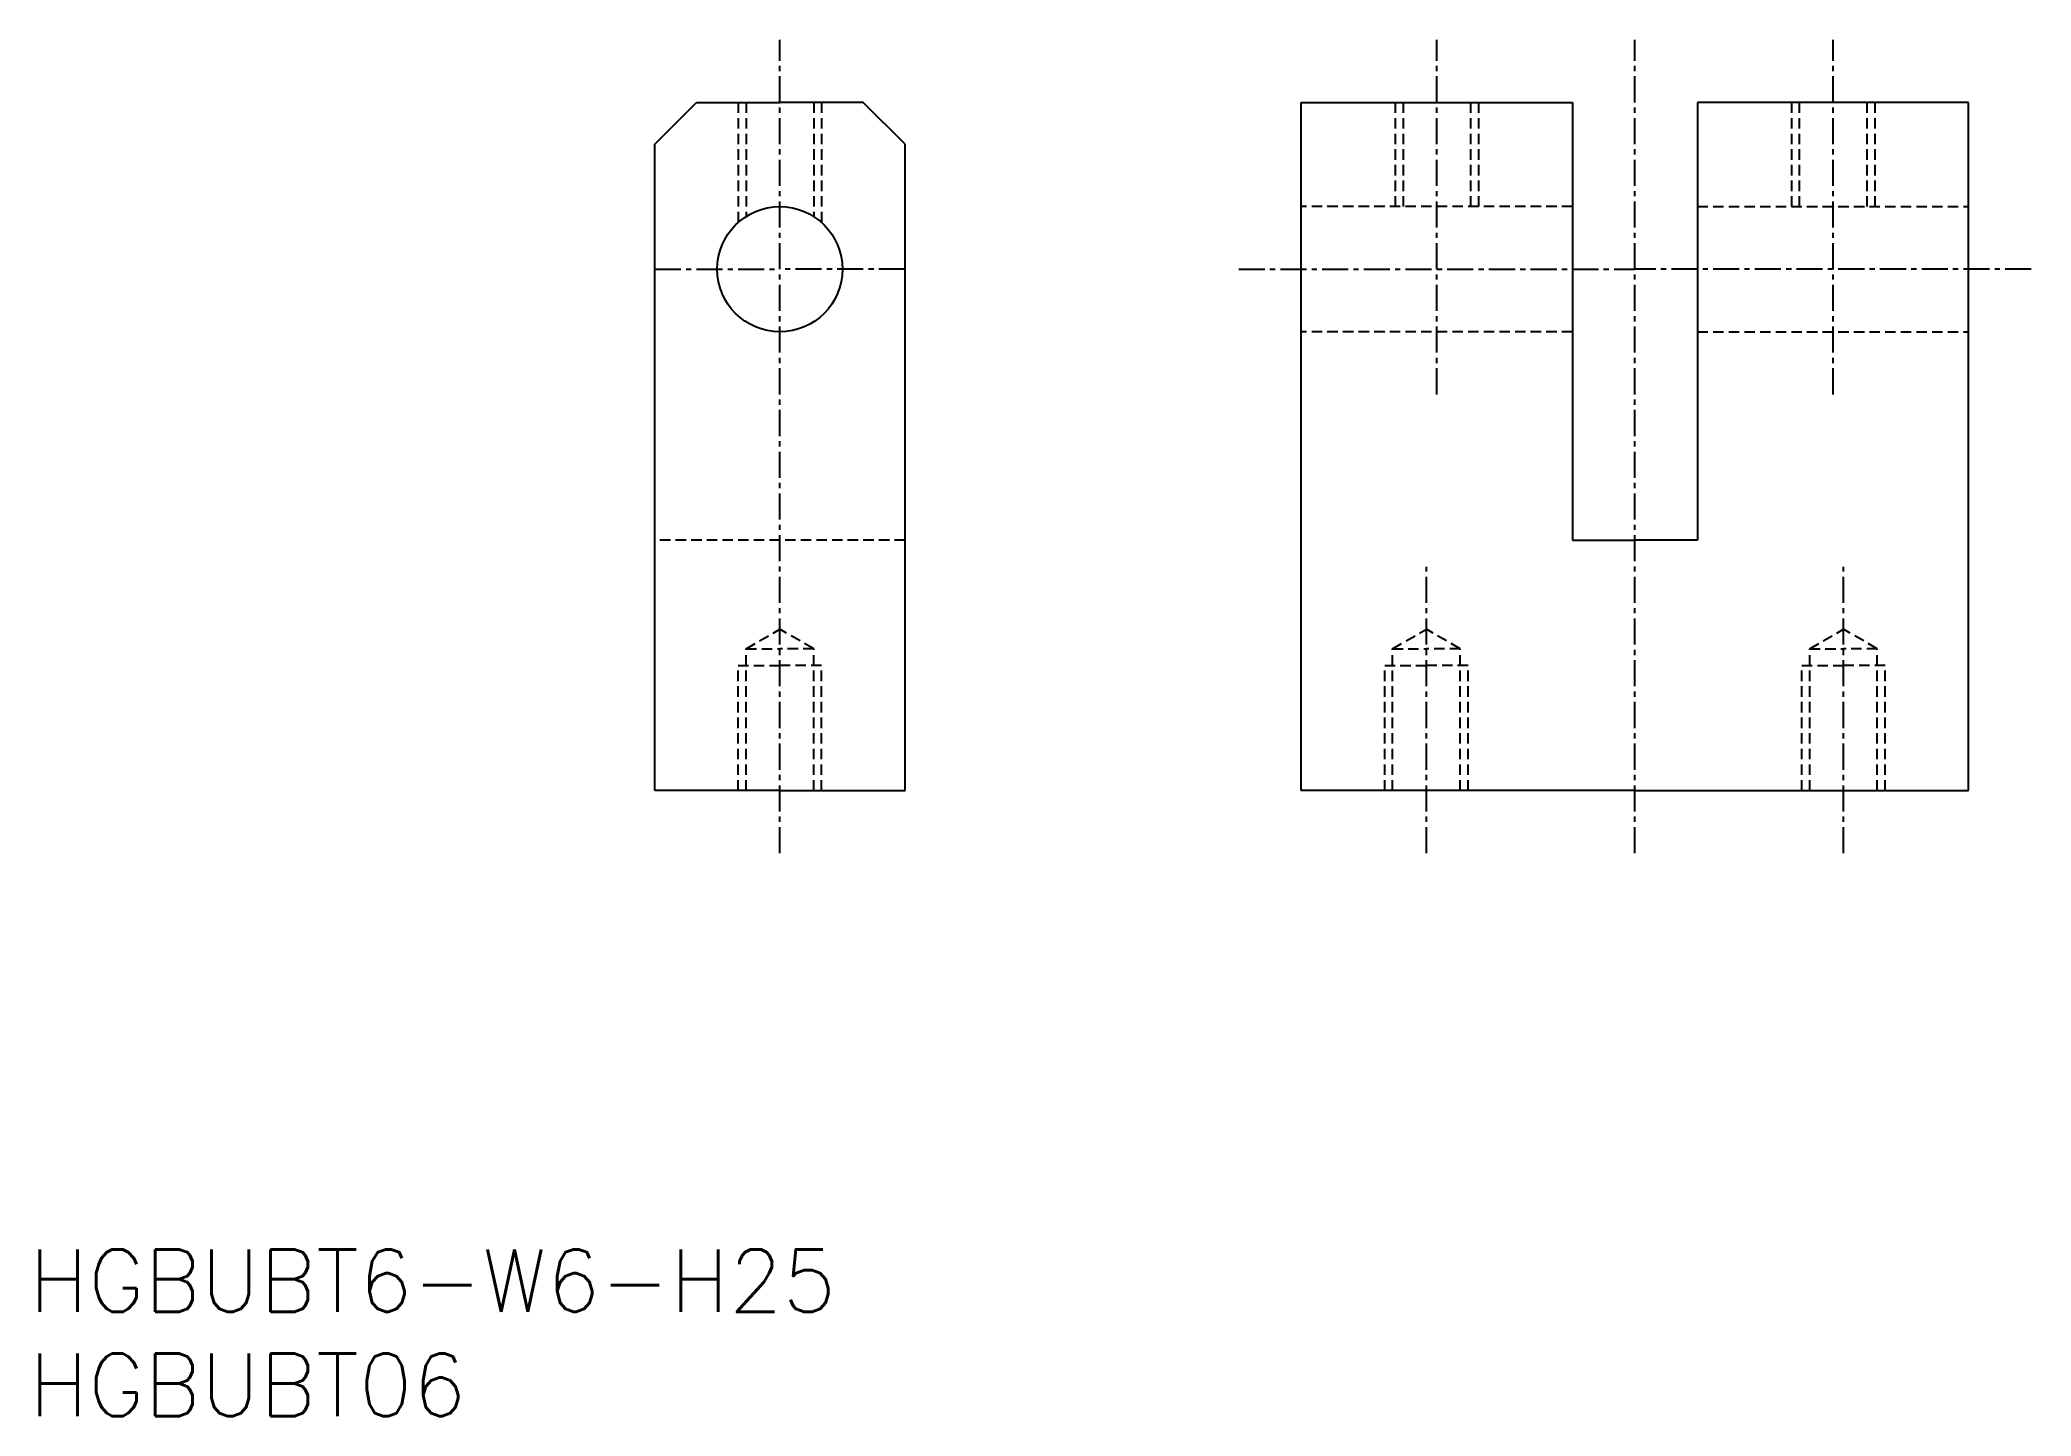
# Model space of a CAD drawing. Extents: x 0.5 to 96, y 0 to 66.
import ezdxf

# ---------------------------------------------------------------- set-up
doc = ezdxf.new("R2010")
doc.units = 0
doc.linetypes.add('CENTER', pattern=[2, 1.25, -0.25, 0.25, -0.25])
doc.linetypes.add('DASHED', pattern=[0.75, 0.5, -0.25])
doc.layers.get('0').update_dxf_attribs({"linetype": 'CONTINUOUS'})
doc.layers.add('CENTER', color=1, linetype='CENTER')
doc.styles.get("Standard").update_dxf_attribs({"font": 'txt.shx'})

# ---------------------------------------------------------------- blocks, each defined once
blk = doc.blocks.new('*U10')
at = {"color": 7, "linetype": 'CONTINUOUS'}
blk.add_text('HGBUBT06', height=3, dxfattribs=at).set_placement((0, 0))
blk = doc.blocks.new('*U11')
at = {"color": 7, "linetype": 'CONTINUOUS'}
blk.add_text('HGBUBT6-W6-H25', height=3, dxfattribs=at).set_placement((0, 5))

msp = doc.modelspace()

# ---------------------------------------------------------------- linework, layer by layer
for p, q in [((30, 61), (32, 63)), ((32, 63), (36, 63)), ((40, 63), (36, 63)), ((42, 61), (40, 63)), ((61, 30), (61, 63)), ((61, 63), (74, 63)), ((74, 63), (74, 42)), ((80, 63), (80, 42)), ((93, 63), (80, 63)), ((93, 30), (93, 63)), ((30, 30), (30, 61)), ((42, 30), (42, 61)), ((74, 42), (77, 42)), ((80, 42), (77, 42)), ((36, 30), (30, 30)), ((36, 30), (42, 30)), ((77, 30), (61, 30)), ((77, 30), (93, 30))]:
    msp.add_line(p, q)
at = {"color": 3, "linetype": 'DASHED'}
for p, q in [((34, 63), (34, 57.236)), ((34.379, 63), (34.379, 57.524)), ((37.621, 63), (37.621, 57.524)), ((38, 63), (38, 57.236)), ((65.5, 63), (65.5, 58)), ((65.879, 63), (65.879, 58)), ((69.121, 63), (69.121, 58)), ((69.5, 63), (69.5, 58)), ((84.5, 63), (84.5, 58)), ((84.879, 63), (84.879, 58)), ((88.121, 63), (88.121, 58)), ((88.5, 63), (88.5, 58)), ((74, 58), (61, 58)), ((80, 58), (93, 58)), ((74, 52), (61, 52)), ((80, 52), (93, 52)), ((42, 42), (30, 42)), ((34.379, 36.8), (36, 37.736)), ((37.621, 36.8), (36, 37.736)), ((65.379, 36.8), (67, 37.736)), ((68.621, 36.8), (67, 37.736)), ((85.379, 36.8), (87, 37.736)), ((88.621, 36.8), (87, 37.736)), ((34.379, 30), (34.379, 36.8)), ((34.379, 36.8), (36, 36.8)), ((37.621, 36.8), (36, 36.8)), ((37.621, 30), (37.621, 36.8)), ((65.379, 30), (65.379, 36.8)), ((65.379, 36.8), (67, 36.8)), ((68.621, 36.8), (67, 36.8)), ((68.621, 30), (68.621, 36.8)), ((85.379, 30), (85.379, 36.8)), ((85.379, 36.8), (87, 36.8)), ((88.621, 36.8), (87, 36.8)), ((88.621, 30), (88.621, 36.8)), ((34, 30), (34, 36)), ((34, 36), (36, 36)), ((38, 36), (36, 36)), ((38, 30), (38, 36)), ((65, 30), (65, 36)), ((65, 36), (67, 36)), ((69, 36), (67, 36)), ((69, 30), (69, 36)), ((85, 30), (85, 36)), ((85, 36), (87, 36)), ((89, 36), (87, 36)), ((89, 30), (89, 36))]:
    msp.add_line(p, q, dxfattribs=at)
msp.add_circle((36, 55), 3)
at = {"layer": 'CENTER', "color": 1, "linetype": 'CENTER'}
for p, q in [((36, 27), (36, 66)), ((67.5, 49), (67.5, 66)), ((77, 27), (77, 66)), ((86.5, 49), (86.5, 66)), ((30, 55), (36, 55)), ((42, 55), (36, 55)), ((58, 55), (77, 55)), ((96, 55), (77, 55)), ((67, 27), (67, 40.736)), ((87, 27), (87, 40.736))]:
    msp.add_line(p, q, dxfattribs=at)

# ---------------------------------------------------------------- block references
at = {"color": 7, "linetype": 'CONTINUOUS'}
for name in ['*U11', '*U10']:
    msp.add_blockref(name, (0, 0), dxfattribs=at)

doc.saveas('drawing.dxf')
